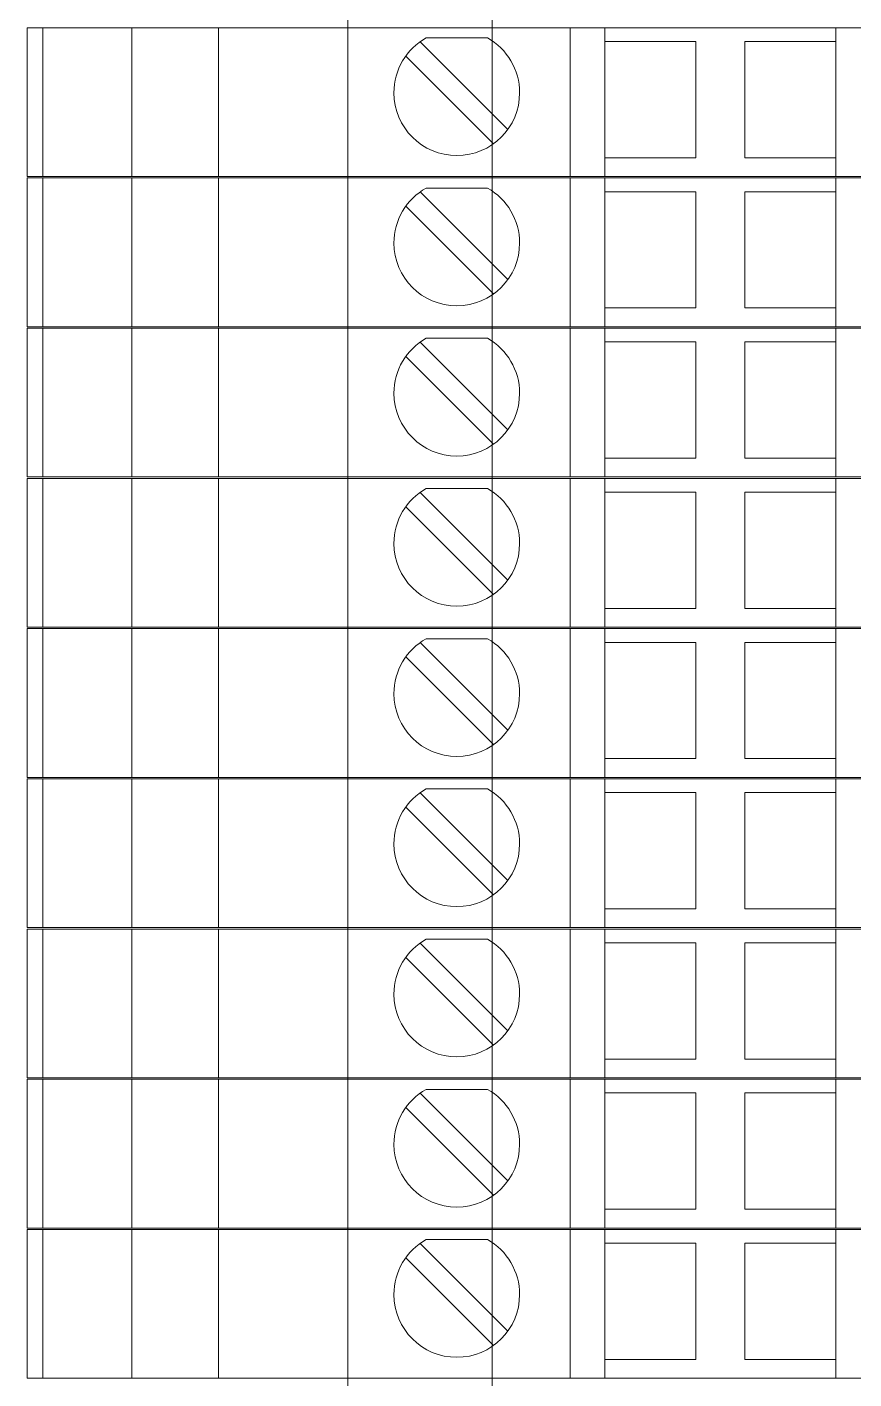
# Model space of a CAD drawing. Header units: millimetres. Extents: x 4962 to 7449, y 754 to 2938.
# Drawn here: x 6796.55 to 6825.17, y 1993.76 to 2040.56 of the extents above; entities that cross this region are included whole.
import ezdxf

# ---------------------------------------------------------------- set-up
doc = ezdxf.new("R2010")
doc.units = ezdxf.units.MM
doc.layers.add('000-PI-Oprema', color=30, linetype='Continuous', lineweight=5)
doc.layers.add('004-PI-DIN Šina', color=3, linetype='Continuous')

msp = doc.modelspace()

# ---------------------------------------------------------------- linework, layer by layer
at = {"layer": '000-PI-Oprema', "color": 0, "linetype": 'ByBlock', "lineweight": 0}
for p, q in [((6796.546, 2040.535), (6815.346, 2040.535)), ((6796.546, 2035.385), (6796.546, 2040.535)), ((6797.093, 2040.535), (6797.093, 2035.385)), ((6800.17, 2035.385), (6800.17, 2040.535)), ((6803.17, 2035.385), (6803.17, 2040.535)), ((6815.346, 2040.535), (6816.546, 2040.535)), ((6815.346, 2035.385), (6815.346, 2040.535)), ((6824.546, 2040.535), (6816.546, 2040.535)), ((6816.546, 2040.535), (6816.546, 2040.535)), ((6816.546, 2035.385), (6816.546, 2040.535)), ((6824.546, 2040.535), (6825.746, 2040.535)), ((6824.546, 2040.535), (6824.546, 2040.535)), ((6824.546, 2040.535), (6824.546, 2035.385)), ((6810.151, 2040.05), (6813.187, 2037.015)), ((6810.363, 2040.185), (6810.363, 2040.185)), ((6812.48, 2040.185), (6810.363, 2040.185)), ((6812.48, 2040.185), (6812.48, 2040.185)), ((6816.546, 2040.06), (6816.546, 2040.06)), ((6819.696, 2040.06), (6816.546, 2040.06)), ((6819.696, 2036.035), (6819.696, 2040.06)), ((6819.696, 2040.06), (6819.696, 2040.06)), ((6821.396, 2040.06), (6821.396, 2036.035)), ((6821.396, 2040.06), (6821.396, 2040.06)), ((6824.546, 2040.06), (6821.396, 2040.06)), ((6824.546, 2040.06), (6824.546, 2040.06)), ((6812.692, 2036.52), (6809.656, 2039.555)), ((6815.346, 2039.585), (6815.346, 2036.985)), ((6815.346, 2039.585), (6815.346, 2039.585)), ((6815.346, 2036.985), (6815.346, 2036.985)), ((6816.546, 2036.035), (6816.546, 2036.035)), ((6816.546, 2036.035), (6819.696, 2036.035)), ((6819.696, 2036.035), (6819.696, 2036.035)), ((6821.396, 2036.035), (6824.546, 2036.035)), ((6821.396, 2036.035), (6821.396, 2036.035)), ((6824.546, 2036.035), (6824.546, 2036.035)), ((6796.546, 2035.385), (6797.229, 2035.385)), ((6796.546, 2035.385), (6815.346, 2035.385)), ((6796.546, 2035.335), (6815.346, 2035.335)), ((6796.546, 2030.185), (6796.546, 2035.335)), ((6797.093, 2035.335), (6797.093, 2030.185)), ((6800.17, 2030.185), (6800.17, 2035.335)), ((6803.17, 2030.185), (6803.17, 2035.335)), ((6815.346, 2035.385), (6816.546, 2035.385)), ((6815.346, 2035.335), (6816.546, 2035.335)), ((6815.346, 2030.185), (6815.346, 2035.335)), ((6816.546, 2035.385), (6816.546, 2035.385)), ((6824.546, 2035.385), (6816.546, 2035.385)), ((6824.546, 2035.335), (6816.546, 2035.335)), ((6816.546, 2035.335), (6816.546, 2035.335)), ((6816.546, 2030.185), (6816.546, 2035.335)), ((6824.546, 2035.385), (6824.546, 2035.385)), ((6824.546, 2035.385), (6825.746, 2035.385)), ((6824.546, 2035.335), (6825.746, 2035.335)), ((6824.546, 2035.335), (6824.546, 2035.335)), ((6824.546, 2035.335), (6824.546, 2030.185)), ((6810.363, 2034.985), (6810.363, 2034.985)), ((6812.48, 2034.985), (6810.363, 2034.985)), ((6812.48, 2034.985), (6812.48, 2034.985)), ((6810.151, 2034.85), (6813.187, 2031.815)), ((6816.546, 2034.86), (6816.546, 2034.86)), ((6819.696, 2034.86), (6816.546, 2034.86)), ((6819.696, 2030.835), (6819.696, 2034.86)), ((6819.696, 2034.86), (6819.696, 2034.86)), ((6821.396, 2034.86), (6821.396, 2030.835)), ((6821.396, 2034.86), (6821.396, 2034.86)), ((6824.546, 2034.86), (6821.396, 2034.86)), ((6824.546, 2034.86), (6824.546, 2034.86)), ((6812.692, 2031.32), (6809.656, 2034.355)), ((6815.346, 2034.385), (6815.346, 2031.785)), ((6815.346, 2034.385), (6815.346, 2034.385)), ((6815.346, 2031.785), (6815.346, 2031.785)), ((6816.546, 2030.835), (6816.546, 2030.835)), ((6816.546, 2030.835), (6819.696, 2030.835)), ((6819.696, 2030.835), (6819.696, 2030.835)), ((6821.396, 2030.835), (6824.546, 2030.835)), ((6821.396, 2030.835), (6821.396, 2030.835)), ((6824.546, 2030.835), (6824.546, 2030.835)), ((6796.546, 2030.185), (6797.229, 2030.185)), ((6796.546, 2030.185), (6815.346, 2030.185)), ((6815.346, 2030.185), (6816.546, 2030.185)), ((6816.546, 2030.185), (6816.546, 2030.185)), ((6824.546, 2030.185), (6816.546, 2030.185)), ((6824.546, 2030.185), (6824.546, 2030.185)), ((6824.546, 2030.185), (6825.746, 2030.185)), ((6796.546, 2030.135), (6815.346, 2030.135)), ((6796.546, 2024.985), (6796.546, 2030.135)), ((6797.093, 2030.135), (6797.093, 2024.985)), ((6800.17, 2024.985), (6800.17, 2030.135)), ((6803.17, 2024.985), (6803.17, 2030.135)), ((6810.363, 2029.785), (6810.363, 2029.785)), ((6812.48, 2029.785), (6810.363, 2029.785)), ((6812.48, 2029.785), (6812.48, 2029.785)), ((6815.346, 2030.135), (6816.546, 2030.135)), ((6815.346, 2024.985), (6815.346, 2030.135)), ((6824.546, 2030.135), (6816.546, 2030.135)), ((6816.546, 2030.135), (6816.546, 2030.135)), ((6816.546, 2024.985), (6816.546, 2030.135)), ((6824.546, 2030.135), (6825.746, 2030.135)), ((6824.546, 2030.135), (6824.546, 2030.135)), ((6824.546, 2030.135), (6824.546, 2024.985)), ((6810.151, 2029.65), (6813.187, 2026.615)), ((6816.546, 2029.66), (6816.546, 2029.66)), ((6819.696, 2029.66), (6816.546, 2029.66)), ((6819.696, 2025.635), (6819.696, 2029.66)), ((6819.696, 2029.66), (6819.696, 2029.66)), ((6821.396, 2029.66), (6821.396, 2025.635)), ((6821.396, 2029.66), (6821.396, 2029.66)), ((6824.546, 2029.66), (6821.396, 2029.66)), ((6824.546, 2029.66), (6824.546, 2029.66)), ((6812.692, 2026.12), (6809.656, 2029.155)), ((6815.346, 2029.185), (6815.346, 2026.585)), ((6815.346, 2029.185), (6815.346, 2029.185)), ((6815.346, 2026.585), (6815.346, 2026.585)), ((6816.546, 2025.635), (6816.546, 2025.635)), ((6816.546, 2025.635), (6819.696, 2025.635)), ((6819.696, 2025.635), (6819.696, 2025.635)), ((6821.396, 2025.635), (6824.546, 2025.635)), ((6821.396, 2025.635), (6821.396, 2025.635)), ((6824.546, 2025.635), (6824.546, 2025.635)), ((6796.546, 2024.985), (6797.229, 2024.985)), ((6796.546, 2024.985), (6815.346, 2024.985)), ((6796.546, 2024.935), (6815.346, 2024.935)), ((6796.546, 2019.785), (6796.546, 2024.935)), ((6797.093, 2024.935), (6797.093, 2019.785)), ((6800.17, 2019.785), (6800.17, 2024.935)), ((6803.17, 2019.785), (6803.17, 2024.935)), ((6810.363, 2024.585), (6810.363, 2024.585)), ((6812.48, 2024.585), (6810.363, 2024.585)), ((6812.48, 2024.585), (6812.48, 2024.585)), ((6815.346, 2024.985), (6816.546, 2024.985)), ((6815.346, 2024.935), (6816.546, 2024.935)), ((6815.346, 2019.785), (6815.346, 2024.935)), ((6816.546, 2024.985), (6816.546, 2024.985)), ((6824.546, 2024.985), (6816.546, 2024.985)), ((6824.546, 2024.935), (6816.546, 2024.935)), ((6816.546, 2024.935), (6816.546, 2024.935)), ((6816.546, 2019.785), (6816.546, 2024.935)), ((6824.546, 2024.985), (6824.546, 2024.985)), ((6824.546, 2024.985), (6825.746, 2024.985)), ((6824.546, 2024.935), (6825.746, 2024.935)), ((6824.546, 2024.935), (6824.546, 2024.935)), ((6824.546, 2024.935), (6824.546, 2019.785)), ((6810.151, 2024.45), (6813.187, 2021.415)), ((6816.546, 2024.46), (6816.546, 2024.46)), ((6819.696, 2024.46), (6816.546, 2024.46)), ((6819.696, 2020.435), (6819.696, 2024.46)), ((6819.696, 2024.46), (6819.696, 2024.46)), ((6821.396, 2024.46), (6821.396, 2020.435)), ((6821.396, 2024.46), (6821.396, 2024.46)), ((6824.546, 2024.46), (6821.396, 2024.46)), ((6824.546, 2024.46), (6824.546, 2024.46)), ((6812.692, 2020.92), (6809.656, 2023.955)), ((6815.346, 2023.985), (6815.346, 2021.385)), ((6815.346, 2023.985), (6815.346, 2023.985)), ((6815.346, 2021.385), (6815.346, 2021.385)), ((6816.546, 2020.435), (6816.546, 2020.435)), ((6816.546, 2020.435), (6819.696, 2020.435)), ((6819.696, 2020.435), (6819.696, 2020.435)), ((6821.396, 2020.435), (6824.546, 2020.435)), ((6821.396, 2020.435), (6821.396, 2020.435)), ((6824.546, 2020.435), (6824.546, 2020.435)), ((6796.546, 2019.785), (6797.229, 2019.785)), ((6796.546, 2019.785), (6815.346, 2019.785)), ((6796.546, 2019.735), (6815.346, 2019.735)), ((6796.546, 2014.585), (6796.546, 2019.735)), ((6797.093, 2019.735), (6797.093, 2014.585)), ((6800.17, 2014.585), (6800.17, 2019.735)), ((6803.17, 2014.585), (6803.17, 2019.735)), ((6815.346, 2019.785), (6816.546, 2019.785)), ((6815.346, 2019.735), (6816.546, 2019.735)), ((6815.346, 2014.585), (6815.346, 2019.735)), ((6816.546, 2019.785), (6816.546, 2019.785)), ((6824.546, 2019.785), (6816.546, 2019.785)), ((6824.546, 2019.735), (6816.546, 2019.735)), ((6816.546, 2019.735), (6816.546, 2019.735)), ((6816.546, 2014.585), (6816.546, 2019.735)), ((6824.546, 2019.785), (6824.546, 2019.785)), ((6824.546, 2019.785), (6825.746, 2019.785)), ((6824.546, 2019.735), (6825.746, 2019.735)), ((6824.546, 2019.735), (6824.546, 2019.735)), ((6824.546, 2019.735), (6824.546, 2014.585)), ((6810.151, 2019.25), (6813.187, 2016.215)), ((6810.363, 2019.385), (6810.363, 2019.385)), ((6812.48, 2019.385), (6810.363, 2019.385)), ((6812.48, 2019.385), (6812.48, 2019.385)), ((6816.546, 2019.26), (6816.546, 2019.26)), ((6819.696, 2019.26), (6816.546, 2019.26)), ((6819.696, 2015.235), (6819.696, 2019.26)), ((6819.696, 2019.26), (6819.696, 2019.26)), ((6821.396, 2019.26), (6821.396, 2015.235)), ((6821.396, 2019.26), (6821.396, 2019.26)), ((6824.546, 2019.26), (6821.396, 2019.26)), ((6824.546, 2019.26), (6824.546, 2019.26)), ((6812.692, 2015.72), (6809.656, 2018.755)), ((6815.346, 2018.785), (6815.346, 2016.185)), ((6815.346, 2018.785), (6815.346, 2018.785)), ((6815.346, 2016.185), (6815.346, 2016.185)), ((6816.546, 2015.235), (6816.546, 2015.235)), ((6816.546, 2015.235), (6819.696, 2015.235)), ((6819.696, 2015.235), (6819.696, 2015.235)), ((6821.396, 2015.235), (6824.546, 2015.235)), ((6821.396, 2015.235), (6821.396, 2015.235)), ((6824.546, 2015.235), (6824.546, 2015.235)), ((6796.546, 2014.585), (6797.229, 2014.585)), ((6796.546, 2014.585), (6815.346, 2014.585)), ((6796.546, 2014.535), (6815.346, 2014.535)), ((6796.546, 2009.385), (6796.546, 2014.535)), ((6797.093, 2014.535), (6797.093, 2009.385)), ((6800.17, 2009.385), (6800.17, 2014.535)), ((6803.17, 2009.385), (6803.17, 2014.535)), ((6815.346, 2014.585), (6816.546, 2014.585)), ((6815.346, 2014.535), (6816.546, 2014.535)), ((6815.346, 2009.385), (6815.346, 2014.535)), ((6816.546, 2014.585), (6816.546, 2014.585)), ((6824.546, 2014.585), (6816.546, 2014.585)), ((6824.546, 2014.535), (6816.546, 2014.535)), ((6816.546, 2014.535), (6816.546, 2014.535)), ((6816.546, 2009.385), (6816.546, 2014.535)), ((6824.546, 2014.585), (6824.546, 2014.585)), ((6824.546, 2014.585), (6825.746, 2014.585)), ((6824.546, 2014.535), (6825.746, 2014.535)), ((6824.546, 2014.535), (6824.546, 2014.535)), ((6824.546, 2014.535), (6824.546, 2009.385)), ((6810.151, 2014.05), (6813.187, 2011.015)), ((6810.363, 2014.185), (6810.363, 2014.185)), ((6812.48, 2014.185), (6810.363, 2014.185)), ((6812.48, 2014.185), (6812.48, 2014.185)), ((6816.546, 2014.06), (6816.546, 2014.06)), ((6819.696, 2014.06), (6816.546, 2014.06)), ((6819.696, 2010.035), (6819.696, 2014.06)), ((6819.696, 2014.06), (6819.696, 2014.06)), ((6821.396, 2014.06), (6821.396, 2010.035)), ((6821.396, 2014.06), (6821.396, 2014.06)), ((6824.546, 2014.06), (6821.396, 2014.06)), ((6824.546, 2014.06), (6824.546, 2014.06)), ((6812.692, 2010.52), (6809.656, 2013.555)), ((6815.346, 2013.585), (6815.346, 2010.985)), ((6815.346, 2013.585), (6815.346, 2013.585)), ((6815.346, 2010.985), (6815.346, 2010.985)), ((6816.546, 2010.035), (6816.546, 2010.035)), ((6816.546, 2010.035), (6819.696, 2010.035)), ((6819.696, 2010.035), (6819.696, 2010.035)), ((6821.396, 2010.035), (6824.546, 2010.035)), ((6821.396, 2010.035), (6821.396, 2010.035)), ((6824.546, 2010.035), (6824.546, 2010.035)), ((6796.546, 2009.385), (6797.229, 2009.385)), ((6796.546, 2009.385), (6815.346, 2009.385)), ((6796.546, 2009.335), (6815.346, 2009.335)), ((6796.546, 2004.185), (6796.546, 2009.335)), ((6797.093, 2009.335), (6797.093, 2004.185)), ((6800.17, 2004.185), (6800.17, 2009.335)), ((6803.17, 2004.185), (6803.17, 2009.335)), ((6815.346, 2009.385), (6816.546, 2009.385)), ((6815.346, 2009.335), (6816.546, 2009.335)), ((6815.346, 2004.185), (6815.346, 2009.335)), ((6816.546, 2009.385), (6816.546, 2009.385)), ((6824.546, 2009.385), (6816.546, 2009.385)), ((6824.546, 2009.335), (6816.546, 2009.335)), ((6816.546, 2009.335), (6816.546, 2009.335)), ((6816.546, 2004.185), (6816.546, 2009.335)), ((6824.546, 2009.385), (6824.546, 2009.385)), ((6824.546, 2009.385), (6825.746, 2009.385)), ((6824.546, 2009.335), (6825.746, 2009.335)), ((6824.546, 2009.335), (6824.546, 2009.335)), ((6824.546, 2009.335), (6824.546, 2004.185)), ((6810.151, 2008.85), (6813.187, 2005.815)), ((6810.363, 2008.985), (6810.363, 2008.985)), ((6812.48, 2008.985), (6810.363, 2008.985)), ((6812.48, 2008.985), (6812.48, 2008.985)), ((6816.546, 2008.86), (6816.546, 2008.86)), ((6819.696, 2008.86), (6816.546, 2008.86)), ((6819.696, 2004.835), (6819.696, 2008.86)), ((6819.696, 2008.86), (6819.696, 2008.86)), ((6821.396, 2008.86), (6821.396, 2004.835)), ((6821.396, 2008.86), (6821.396, 2008.86)), ((6824.546, 2008.86), (6821.396, 2008.86)), ((6824.546, 2008.86), (6824.546, 2008.86)), ((6812.692, 2005.32), (6809.656, 2008.355)), ((6815.346, 2008.385), (6815.346, 2005.785)), ((6815.346, 2008.385), (6815.346, 2008.385)), ((6815.346, 2005.785), (6815.346, 2005.785)), ((6816.546, 2004.835), (6816.546, 2004.835)), ((6816.546, 2004.835), (6819.696, 2004.835)), ((6819.696, 2004.835), (6819.696, 2004.835)), ((6821.396, 2004.835), (6824.546, 2004.835)), ((6821.396, 2004.835), (6821.396, 2004.835)), ((6824.546, 2004.835), (6824.546, 2004.835)), ((6796.546, 2004.185), (6797.229, 2004.185)), ((6796.546, 2004.185), (6815.346, 2004.185)), ((6796.546, 2004.135), (6815.346, 2004.135)), ((6796.546, 1998.985), (6796.546, 2004.135)), ((6797.093, 2004.135), (6797.093, 1998.985)), ((6800.17, 1998.985), (6800.17, 2004.135)), ((6803.17, 1998.985), (6803.17, 2004.135)), ((6815.346, 2004.185), (6816.546, 2004.185)), ((6815.346, 2004.135), (6816.546, 2004.135)), ((6815.346, 1998.985), (6815.346, 2004.135)), ((6816.546, 2004.185), (6816.546, 2004.185)), ((6824.546, 2004.185), (6816.546, 2004.185)), ((6824.546, 2004.135), (6816.546, 2004.135)), ((6816.546, 2004.135), (6816.546, 2004.135)), ((6816.546, 1998.985), (6816.546, 2004.135)), ((6824.546, 2004.185), (6824.546, 2004.185)), ((6824.546, 2004.185), (6825.746, 2004.185)), ((6824.546, 2004.135), (6825.746, 2004.135)), ((6824.546, 2004.135), (6824.546, 2004.135)), ((6824.546, 2004.135), (6824.546, 1998.985)), ((6810.151, 2003.65), (6813.187, 2000.615)), ((6810.363, 2003.785), (6810.363, 2003.785)), ((6812.48, 2003.785), (6810.363, 2003.785)), ((6812.48, 2003.785), (6812.48, 2003.785)), ((6816.546, 2003.66), (6816.546, 2003.66)), ((6819.696, 2003.66), (6816.546, 2003.66)), ((6819.696, 1999.635), (6819.696, 2003.66)), ((6819.696, 2003.66), (6819.696, 2003.66)), ((6821.396, 2003.66), (6821.396, 1999.635)), ((6821.396, 2003.66), (6821.396, 2003.66)), ((6824.546, 2003.66), (6821.396, 2003.66)), ((6824.546, 2003.66), (6824.546, 2003.66)), ((6812.692, 2000.12), (6809.656, 2003.155)), ((6815.346, 2003.185), (6815.346, 2000.585)), ((6815.346, 2003.185), (6815.346, 2003.185)), ((6815.346, 2000.585), (6815.346, 2000.585)), ((6816.546, 1999.635), (6816.546, 1999.635)), ((6816.546, 1999.635), (6819.696, 1999.635)), ((6819.696, 1999.635), (6819.696, 1999.635)), ((6821.396, 1999.635), (6824.546, 1999.635)), ((6821.396, 1999.635), (6821.396, 1999.635)), ((6824.546, 1999.635), (6824.546, 1999.635)), ((6796.546, 1998.985), (6797.229, 1998.985)), ((6796.546, 1998.985), (6815.346, 1998.985)), ((6796.546, 1998.935), (6815.346, 1998.935)), ((6796.546, 1993.785), (6796.546, 1998.935)), ((6797.093, 1998.935), (6797.093, 1993.785)), ((6800.17, 1993.785), (6800.17, 1998.935)), ((6803.17, 1993.785), (6803.17, 1998.935)), ((6815.346, 1998.985), (6816.546, 1998.985)), ((6815.346, 1998.935), (6816.546, 1998.935)), ((6815.346, 1993.785), (6815.346, 1998.935)), ((6816.546, 1998.985), (6816.546, 1998.985)), ((6824.546, 1998.985), (6816.546, 1998.985)), ((6824.546, 1998.935), (6816.546, 1998.935)), ((6816.546, 1998.935), (6816.546, 1998.935)), ((6816.546, 1993.785), (6816.546, 1998.935)), ((6824.546, 1998.985), (6824.546, 1998.985)), ((6824.546, 1998.985), (6825.746, 1998.985)), ((6824.546, 1998.935), (6825.746, 1998.935)), ((6824.546, 1998.935), (6824.546, 1998.935)), ((6824.546, 1998.935), (6824.546, 1993.785)), ((6810.151, 1998.45), (6813.187, 1995.415)), ((6810.363, 1998.585), (6810.363, 1998.585)), ((6812.48, 1998.585), (6810.363, 1998.585)), ((6812.48, 1998.585), (6812.48, 1998.585)), ((6816.546, 1998.46), (6816.546, 1998.46)), ((6819.696, 1998.46), (6816.546, 1998.46)), ((6819.696, 1994.435), (6819.696, 1998.46)), ((6819.696, 1998.46), (6819.696, 1998.46)), ((6821.396, 1998.46), (6821.396, 1994.435)), ((6821.396, 1998.46), (6821.396, 1998.46)), ((6824.546, 1998.46), (6821.396, 1998.46)), ((6824.546, 1998.46), (6824.546, 1998.46)), ((6812.692, 1994.92), (6809.656, 1997.955)), ((6815.346, 1997.985), (6815.346, 1995.385)), ((6815.346, 1997.985), (6815.346, 1997.985)), ((6815.346, 1995.385), (6815.346, 1995.385)), ((6816.546, 1994.435), (6816.546, 1994.435)), ((6816.546, 1994.435), (6819.696, 1994.435)), ((6819.696, 1994.435), (6819.696, 1994.435)), ((6821.396, 1994.435), (6824.546, 1994.435)), ((6821.396, 1994.435), (6821.396, 1994.435)), ((6824.546, 1994.435), (6824.546, 1994.435)), ((6796.546, 1993.785), (6797.229, 1993.785)), ((6796.546, 1993.785), (6815.346, 1993.785)), ((6815.346, 1993.785), (6816.546, 1993.785)), ((6816.546, 1993.785), (6816.546, 1993.785)), ((6824.546, 1993.785), (6816.546, 1993.785)), ((6824.546, 1993.785), (6824.546, 1993.785)), ((6824.546, 1993.785), (6825.746, 1993.785))]:
    msp.add_line(p, q, dxfattribs=at)
for centre, start, end in [((6811.421, 2038.285), 119.1246, 180), ((6811.421, 2038.285), 0, 60.8754), ((6811.421, 2038.285), 180, 0), ((6811.421, 2033.085), 119.1246, 180), ((6811.421, 2033.085), 0, 60.8754), ((6811.421, 2033.085), 180, 0), ((6811.421, 2027.885), 119.1246, 180), ((6811.421, 2027.885), 0, 60.8754), ((6811.421, 2027.885), 180, 0), ((6811.421, 2022.685), 119.1246, 180), ((6811.421, 2022.685), 0, 60.8754), ((6811.421, 2022.685), 180, 0), ((6811.421, 2017.485), 119.1246, 180), ((6811.421, 2017.485), 0, 60.8754), ((6811.421, 2017.485), 180, 0), ((6811.421, 2012.285), 119.1246, 180), ((6811.421, 2012.285), 0, 60.8754), ((6811.421, 2012.285), 180, 0), ((6811.421, 2007.085), 119.1246, 180), ((6811.421, 2007.085), 0, 60.8754), ((6811.421, 2007.085), 180, 0), ((6811.421, 2001.885), 119.1246, 180), ((6811.421, 2001.885), 0, 60.8754), ((6811.421, 2001.885), 180, 0), ((6811.421, 1996.685), 119.1246, 180), ((6811.421, 1996.685), 0, 60.8754), ((6811.421, 1996.685), 180, 0)]:
    msp.add_arc(centre, 2.175, start, end, dxfattribs=at)
at = {"layer": '004-PI-DIN Šina', "color": 0, "linetype": 'ByBlock', "lineweight": 0}
msp.add_lwpolyline([(6807.646, 1177.585), (6842.646, 1177.585), (6842.646, 2607.585), (6807.646, 2607.585)], close=True, dxfattribs=at)
msp.add_lwpolyline([(6812.646, 2607.585), (6812.646, 1177.585)], dxfattribs=at)

doc.saveas('drawing.dxf')
